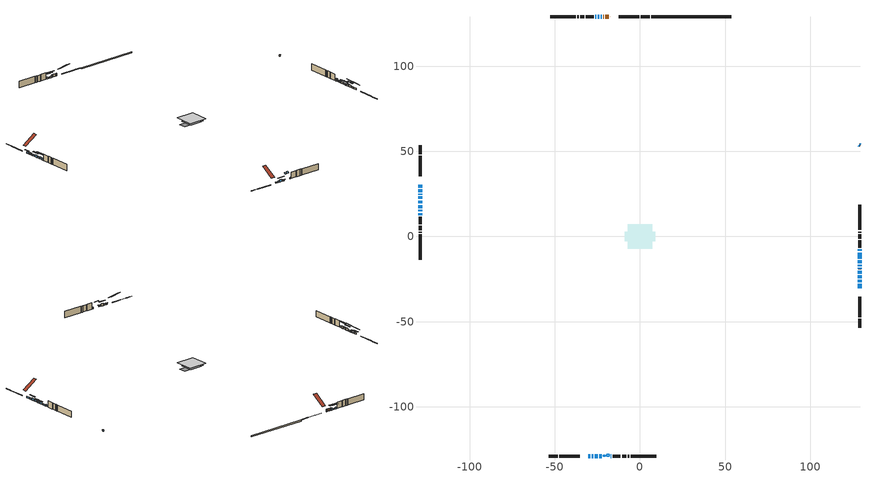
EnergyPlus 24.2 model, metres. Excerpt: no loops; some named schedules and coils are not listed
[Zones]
conditioned space
 floor outside (Floor1 construction): -2.29,-2.29 -2.29,2.29 2.29,2.29 2.29,-2.29 z0.3
 floor adiabatic (Floor2 construction): -5.07,-5.07 -5.07,5.07 5.07,5.07 5.07,-5.07 z0.3
 floor adiabatic (AdiabaticFloorConstruction): -7.28,-7.28 -7.28,7.28 7.28,7.28 7.28,-7.28 z2.74
 floor foundation (Slab1 construction): -8.82,-2.91 -8.82,2.91 8.82,2.91 8.82,-2.91 z-0.61
 wall outside (RimJoist1 construction): 5.64,129.18 0.49,129.18 / -53.51,-129.18 -48.36,-129.18 / -129.18,53.51 -129.18,48.36 / 129.18,-53.51 129.18,-48.36 z0.3:0.6
 wall outside (RimJoist2 construction): -0.44,129.18 -12.54,129.18 / -47.43,-129.18 -35.33,-129.18 / -129.18,47.43 -129.18,35.33 / 129.18,-47.43 129.18,-35.33 z0.3:0.6
 wall outside (AdiabaticWallConstruction 1): -17.35,129.18 -17.42,129.18 / -18.35,129.18 -20.39,129.18 / -21.32,129.18 -21.63,129.18 z0.3:2.33
 wall outside (AdiabaticWallConstruction): 129.18,-30.52 129.18,-27.77 / -28.37,-129.18 -27.45,-129.18 / 129.18,-26.85 129.18,-25.32 / -129.18,23.57 -129.18,22.04 / 129.18,-21.74 129.18,-20.01 / 129.18,-19.08 129.18,-18.47 / -129.18,18.46 -129.18,16.73 / 129.18,-17.55 129.18,-16.63 / 129.18,-8.51 129.18,-7.5 / -25.61,129.18 -26.37,129.18 z0.3:1.52; -30.52,-129.18 -29.3,-129.18 / 129.18,-13 129.18,-9.44 / -17.12,-129.18 -16.81,-129.18 z0.3:0.91; -129.18,30.52 -129.18,28.74 z0.3:1.47; -129.18,27.81 -129.18,26.03 z0.3:0.76; -129.18,25.11 -129.18,24.49 z0.3:1.22; 129.18,-24.39 129.18,-22.67 / -26.53,-129.18 -24.8,-129.18 / -129.18,21.11 -129.18,19.39 / -129.18,15.8 -129.18,14.69 z0.3:2.08; 129.18,53.51 128.68,54.01 / -23.87,-129.18 -22.45,-129.18 z0.3:1.14; -22.55,129.18 -23.14,129.18 / -129.18,13.76 -129.18,12.59 z0.3:1.67; -24.07,129.18 -24.68,129.18 z0.3:1.06; 129.18,-15.7 129.18,-13.92 z0.3:1.77
 wall outside (Wall1 construction): -27.3,129.18 -31.73,129.18 / -15.88,-129.18 -11.45,-129.18 / -129.18,11.66 -129.18,7.23 / 129.18,-6.57 129.18,-2.14 z0.3:5.18
 wall outside (Wall2 construction): -32.65,129.18 -35.15,129.18 / -10.52,-129.18 -8.03,-129.18 / -129.18,6.3 -129.18,3.81 / 129.18,-1.21 129.18,1.28 z0.3:5.18
 wall outside (Wall3 construction): -36.08,129.18 -36.8,129.18 / -7.1,-129.18 -6.38,-129.18 / -129.18,2.88 -129.18,2.16 / 129.18,2.21 129.18,2.93 z0.3:5.18
 wall outside (Wall4 construction): -37.73,129.18 -52.58,129.18 / -5.45,-129.18 9.4,-129.18 / -129.18,1.23 -129.18,-13.62 / 129.18,3.86 129.18,18.71 z0.3:5.18
 wall foundation (FoundationWall1 construction): 53.51,129.18 6.57,129.18 z-0.61:0.3
 window (WindowConstruction 21): 129.18,-30.52 129.18,-27.77 z0.3:1.52
 window (WindowConstruction 6): -30.52,-129.18 -29.3,-129.18 z0.3:0.91
 window (WindowConstruction 7): -129.18,30.52 -129.18,28.74 z0.3:1.47
 window (WindowConstruction 8): -129.18,27.81 -129.18,26.03 z0.3:0.76
 window (WindowConstruction 9): -129.18,25.1 -129.18,24.49 z0.3:1.21
 window (WindowConstruction 22): -28.37,-129.18 -27.45,-129.18 z0.3:1.52
 window (WindowConstruction 23): 129.18,-26.84 129.18,-25.32 z0.3:1.52
 window (WindowConstruction 24): -129.18,23.57 -129.18,22.04 z0.3:1.52
 window (WindowConstruction 10): 129.18,-24.39 129.18,-22.67 z0.3:2.08
 window (WindowConstruction 11): 129.18,-21.74 129.18,-20.01 z0.3:1.52
 window (WindowConstruction 12): 129.18,53.51 128.68,54.01 z0.3:1.14
 window (WindowConstruction 13): -22.56,129.18 -23.14,129.18 z0.3:1.67
 window (WindowConstruction 14): -24.07,129.18 -24.68,129.18 z0.3:1.06
 window (WindowConstruction 15): -26.53,-129.18 -24.8,-129.18 z0.3:2.08
 window (WindowConstruction 16): -23.87,-129.18 -22.45,-129.18 z0.3:1.14
 window (WindowConstruction 17): -129.18,21.11 -129.18,19.39 z0.3:2.08
 window (WindowConstruction): 129.18,-19.08 129.18,-18.47 z0.3:1.52
 window (WindowConstruction 18): -129.18,18.46 -129.18,16.73 z0.3:1.52
 window (WindowConstruction 19): -129.18,15.8 -129.18,14.69 z0.3:2.08
 window (WindowConstruction 20): -129.18,13.76 -129.18,12.59 z0.3:1.67
 window (WindowConstruction 25): 129.18,-17.54 129.18,-16.63 z0.3:1.52
 window (WindowConstruction 1): 129.18,-15.7 129.18,-13.92 z0.3:1.77
 window (WindowConstruction 2): 129.18,-13 129.18,-9.44 z0.3:0.91
 window (WindowConstruction 3): 129.18,-8.51 129.18,-7.5 z0.3:1.52
 window (WindowConstruction 4): -25.61,129.18 -26.37,129.18 z0.3:1.52
 window (WindowConstruction 5): -17.11,-129.18 -16.81,-129.18 z0.3:0.91
 door (Door): -17.35,129.18 -17.42,129.18 z0.3:2.33
 door (Door 1): -18.35,129.18 -20.39,129.18 z0.3:2.33
 door (Door 2): -21.32,129.18 -21.63,129.18 z0.3:2.33
 ceiling adiabatic (AdiabaticFloorConstruction): 7.28,-7.28 7.28,7.28 -7.28,7.28 -7.28,-7.28 z2.74
 roof outside (Roof1 construction): -16.42,129.18,5.18 -16.42,119.35,11.73 -13.47,119.35,11.73 -13.47,129.18,5.18; -31.45,-129.18,5.18 -31.45,-119.35,11.73 -34.4,-119.35,11.73 -34.4,-129.18,5.18; -129.18,31.45,5.18 -119.35,31.45,11.73 -119.35,34.4,11.73 -129.18,34.4,5.18; 129.18,-31.45,5.18 119.35,-31.45,11.73 119.35,-34.4,11.73 129.18,-34.4,5.18
 roof outside (AdiabaticRoofConstruction): -20.46,-129.18,5.18 -20.46,-128.3,5.76 -21.52,-128.3,5.76 -21.52,-129.18,5.18; -18.04,-129.18,5.18 -18.04,-127.94,6.01 -19.54,-127.94,6.01 -19.54,-129.18,5.18
 skylight (SkylightConstruction): -20.47,-129.18,5.18 -20.47,-128.3,5.76 -21.52,-128.3,5.76 -21.52,-129.18,5.18
 skylight (SkylightConstruction 1): -18.04,-129.18,5.18 -18.04,-127.94,6.01 -19.54,-127.94,6.01 -19.54,-129.18,5.18
shading: -29,-129.18 -30.82,-129.18 -30.82,-129.79 -29,-129.79 z1.21; -129.18,27.52 -129.18,31.74 -129.79,31.74 -129.79,27.52 z2.69; -129.18,24.81 -129.18,29.03 -129.79,29.03 -129.79,24.81 z1.98; -129.18,24.2 -129.18,25.4 -129.79,25.4 -129.79,24.2 z1.51; 129.18,-20.84 129.18,-26.22 129.79,-26.22 129.79,-20.84 z3.91; 129.18,-19.71 129.18,-22.04 129.79,-22.04 129.79,-19.71 z1.82; 128.47,54.22 129.39,53.3 129.82,53.73 128.9,54.65 z1.44; -26.19,129.18 -19.5,129.18 -19.5,129.79 -26.19,129.79 z4.72; -27.73,129.18 -21.02,129.18 -21.02,129.79 -27.73,129.79 z4.11; -22.97,-129.18 -28.35,-129.18 -28.35,-129.79 -22.97,-129.79 z3.91; -22.15,-129.18 -24.17,-129.18 -24.17,-129.79 -22.15,-129.79 z1.44; -129.18,17.56 -129.18,22.94 -129.79,22.94 -129.79,17.56 z3.91; 129.18,-17.25 129.18,-20.3 130.09,-20.3 130.09,-17.25 z2.74; -129.18,16.43 -129.18,18.76 -129.79,18.76 -129.79,16.43 z1.82; -129.18,11.64 -129.18,18.85 -129.79,18.85 -129.79,11.64 z5.13; -129.18,9.54 -129.18,16.81 -129.79,16.81 -129.79,9.54 z4.72; 129.18,-13.01 129.18,-16.61 130.09,-16.61 130.09,-13.01 z2.68; 129.18,-9.14 129.18,-13.29 130.09,-13.29 130.09,-9.14 z1.21; 129.18,-7.2 129.18,-8.81 130.09,-8.81 130.09,-7.2 z1.82; -28.81,129.18 -23.17,129.18 -23.17,129.79 -28.81,129.79 z3.96; -16.51,-129.18 -17.41,-129.18 -17.41,-129.79 -16.51,-129.79 z1.21
[Building]
Building 1: Terrain=Suburbs
[Site:Location]
Whistler Nesters_BC: Latitude {deg}=50.13; Longitude {deg}=-122.95; Time Zone {hr}=-8; Elevation {m}=659; Keep Site Location Information=Yes
[Site:GroundTemperature:Shallow]
3.05327, 1.53806, 1.41671, 2.13576, 5.02233, 7.89546, 10.3863, 11.9642, 12.0983, 10.8149, 8.38757, 5.60258
[Site:WaterMainsTemperature]
Calculation Method=Schedule; Temperature Schedule=mains temperature schedule
[Material] Roughness=Rough; Thermal Absorptance=0.9
Name | Thickness {m} | Conductivity {W/m-K} | Density {kg/m3} | Specific Heat {J/kg-K} | Solar Absorptance | Visible Absorptance
asphalt or fiberglass shingles | 0.00635 | 0.162714 | 1121.4 | 1465.45 | 0.4 | 0.4
asphalt or fiberglass shingles 1 | 0.00635 | 0.162714 | 1121.4 | 1465.45 | 0.7 | 0.7
concrete 4.0 in. | 0.1016 | 1.803125 | 2242.8 | 837.4 | 0.7 | 0.7
concrete 8.0 in. | 0.2032 | 1.803125 | 2242.8 | 837.4 | 0.7 | 0.7
door material | 0.04445 | 0.188738 | 512.64 | 1214.23 | 0.7 | 0.7
door material 1 | 0.04445 | 0.0451087 | 512.64 | 1214.23 | 0.7 | 0.7
exterior vertical ins | 0.0508317 | 0.029427 | 32.04 | 1214.23 | 0.7 | 0.7
floor covering | 0.0127 | 9.015625 | 54.468 | 1339.84 | 0.6 | 0.6
floor covering 1 | 0.0127 | 0.0433444 | 54.468 | 1339.84 | 0.6 | 0.6
floor rigid ins; roof rigid ins 1; wall rigid ins 1 | 0.512978 | 0.029427 | 32.04 | 1214.23 | 0.7 | 0.7
floor stud and cavity | 0.0889 | 0.448778 | 50.32683 | 1063.81 | 0.7 | 0.7
floor stud and cavity 1 | 0.0889 | 0.233522 | 50.32683 | 1063.81 | 0.7 | 0.7
floor stud and cavity 2 | 0.1397 | 1.75129 | 37.0049 | 1207.88 | 0.7 | 0.7
furniture material conditioned space 1 | 0.1524 | 0.115458 | 640.8 | 1214.23 | 0.6 | 0.6
gypsum board | 0.0127 | 0.160291 | 801 | 837.4 | 0.6 | 0.6
gypsum board 1 | 0.0127 | 0.160291 | 801 | 837.4 | 0.7 | 0.7
osb sheathing 0.5 in. | 0.0127 | 0.115458 | 512.64 | 1214.23 | 0.7 | 0.7
osb sheathing 0.75 in. | 0.01905 | 0.115458 | 512.64 | 1214.23 | 0.7 | 0.7
osb sheathing 2.0 in. | 0.0508 | 0.115458 | 512.64 | 1214.23 | 0.7 | 0.7
rim joist rigid ins; wall rigid ins | 0.051816 | 0.029427 | 32.04 | 1214.23 | 0.7 | 0.7
rim joist stud and cavity | 0.0508 | 0.0407152 | 125.044 | 1163.47 | 0.6 | 0.6
rim joist stud and cavity 1 | 0.0508 | 0.0405436 | 125.044 | 1163.47 | 0.6 | 0.6
roof rigid ins | 0.103632 | 0.029427 | 32.04 | 1214.23 | 0.7 | 0.7
roof stud and cavity | 0.2032 | 0.310105 | 78.34581 | 1123.46 | 0.7 | 0.7
roof stud and cavity 1 | 0.18415 | 1.78688 | 37.0049 | 1207.88 | 0.6 | 0.6
wall stud and cavity | 0.1397 | 0.19304 | 139.0536 | 1170.24 | 0.7 | 0.7
wall stud and cavity 1 | 0.1397 | 0.221619 | 139.0536 | 1170.24 | 0.7 | 0.7
wall stud and cavity 2 | 0.1397 | 0.203958 | 139.0536 | 1170.24 | 0.7 | 0.7
wall stud and cavity 3 | 0.1397 | 0.163249 | 139.0536 | 1170.24 | 0.7 | 0.7
wall stud and cavity 4 | 0.0889 | 0.380278 | 52.3479 | 1209.89 | 0.7 | 0.7
wall stud and cavity 5 | 0.0889 | 0.391764 | 83.0341 | 1211.67 | 0.7 | 0.7
wood siding | 0.0254 | 0.102417 | 544.68 | 1172.36 | 0.4 | 0.4
wood siding 1; wood siding 2; wood siding 3 | 0.0254 | 0.102417 | 544.68 | 1172.36 | 0.7 | 0.7
[WindowMaterial:SimpleGlazingSystem]
Name | U-Factor {W/m2-K} | Solar Heat Gain Coefficient
SkylightMaterial | 2.53206 | 0.4633
SkylightMaterial 1 | 2.51524 | 0.4955
WindowMaterial | 2.986628 | 0.53
WindowMaterial 1 | 2.90827 | 0.64
WindowMaterial 10 | 2.927009 | 0.66
WindowMaterial 11 | 2.94007 | 0.65
WindowMaterial 12 | 2.98776 | 0.52
WindowMaterial 13 | 2.98776 | 0.53
WindowMaterial 14 | 3.003662 | 0.49
WindowMaterial 15 | 2.97073 | 0.61
WindowMaterial 16 | 2.94291 | 0.59
WindowMaterial 17 | 2.96732 | 0.63
WindowMaterial 18 | 2.96903 | 0.62
WindowMaterial 19 | 2.94802 | 0.67
WindowMaterial 2 | 2.95767 | 0.63
WindowMaterial 20 | 2.96619 | 0.65
WindowMaterial 21 | 2.93382 | 0.68
WindowMaterial 22 | 3.80653 | 0.69
WindowMaterial 3 | 2.929848 | 0.66
WindowMaterial 4 | 2.96562 | 0.56
WindowMaterial 5 | 3.063281 | 0.29
WindowMaterial 6 | 3.01842 | 0.5
WindowMaterial 7 | 2.95597 | 0.6
WindowMaterial 8 | 2.99287 | 0.6
WindowMaterial 9 | 2.97868 | 0.61
[Construction]
AdiabaticFloorConstruction: floor stud and cavity 2, floor rigid ins, osb sheathing 0.75 in., floor covering 1
AdiabaticRoofConstruction: asphalt or fiberglass shingles 1, roof rigid ins 1, osb sheathing 0.75 in., roof stud and cavity 1
AdiabaticWallConstruction: wood siding 2, wall rigid ins 1, wall stud and cavity 4, gypsum board
AdiabaticWallConstruction 1: wood siding 3, wall rigid ins 1, wall stud and cavity 4, gypsum board
Door; Door 1: door material
Door 2: door material 1
Floor1 construction: floor stud and cavity, floor covering
Floor2 construction: floor stud and cavity 1, floor covering
FoundationWall1 construction: concrete 8.0 in., gypsum board 1
furniture construction conditioned space 1: furniture material conditioned space 1
PartitionWallConstruction: gypsum board, wall stud and cavity 5, gypsum board
RimJoist1 construction: wood siding 1, rim joist rigid ins, osb sheathing 2.0 in., rim joist stud and cavity
RimJoist2 construction: wood siding 1, rim joist rigid ins, osb sheathing 2.0 in., rim joist stud and cavity 1
Roof1 construction: asphalt or fiberglass shingles, roof rigid ins, osb sheathing 0.75 in., roof stud and cavity, gypsum board
SkylightConstruction: SkylightMaterial
SkylightConstruction 1: SkylightMaterial 1
Slab1 construction: concrete 4.0 in.
Wall1 construction: wood siding, wall rigid ins, osb sheathing 0.5 in., wall stud and cavity, gypsum board
Wall2 construction: wood siding, wall rigid ins, osb sheathing 0.5 in., wall stud and cavity 1, gypsum board
Wall3 construction: wood siding, wall rigid ins, osb sheathing 0.5 in., wall stud and cavity 2, gypsum board
Wall4 construction: wood siding, wall rigid ins, osb sheathing 0.5 in., wall stud and cavity 3, gypsum board
WindowConstruction: WindowMaterial
WindowConstruction 1: WindowMaterial 1
WindowConstruction 10; WindowConstruction 15: WindowMaterial 10
WindowConstruction 11; WindowConstruction 18: WindowMaterial 11
WindowConstruction 12: WindowMaterial 12
WindowConstruction 13: WindowMaterial 13
WindowConstruction 14: WindowMaterial 14
WindowConstruction 16: WindowMaterial 15
WindowConstruction 17: WindowMaterial 16
WindowConstruction 19: WindowMaterial 17
WindowConstruction 2: WindowMaterial 2
WindowConstruction 20: WindowMaterial 18
WindowConstruction 21: WindowMaterial 19
WindowConstruction 22: WindowMaterial 20
WindowConstruction 23; WindowConstruction 24: WindowMaterial 21
WindowConstruction 25: WindowMaterial 22
WindowConstruction 3: WindowMaterial 3
WindowConstruction 4: WindowMaterial 4
WindowConstruction 5: WindowMaterial 5
WindowConstruction 6: WindowMaterial 6
WindowConstruction 7: WindowMaterial 7
WindowConstruction 8: WindowMaterial 8
WindowConstruction 9: WindowMaterial 9
[Zone]
conditioned space: Multiplier=1; Volume {m3}=766.2; Part of Total Floor Area=Yes
[Space]
conditioned space 1: Zone=conditioned space; Volume {m3}=766.2
[SurfaceProperty:ExposedFoundationPerimeter]
Slab1: Exposed Perimeter Calculation Method=TotalExposedPerimeter; Total Exposed Perimeter {m}=46.939
[InternalMass] Zone or ZoneList=conditioned space; Space or SpaceList=conditioned space 1
Name | Construction | Surface Area {m2}
furniture mass conditioned space 1 | furniture construction conditioned space 1 | 175.4
partition wall mass | PartitionWallConstruction | 335.751
[Lights]
interior lighting: Zone or ZoneList or Space or SpaceList=conditioned space 1; Schedule=interior lighting schedule; Design Level Calculation Method=LightingLevel; Lighting Level {W}=343.2; Return Air Fraction=0; Fraction Radiant=0.6; Fraction Visible=0.2; Fraction Replaceable=1
[People]
occupants: Zone or ZoneList or Space or SpaceList=conditioned space 1; Number of People Schedule=occupants schedule; Number of People Calculation Method=People; Number of People=3; Fraction Radiant=0.314171; Sensible Heat Fraction=0.56303; Activity Level Schedule=occupants activity schedule; Carbon Dioxide Generation Rate {m3/s-W}=0; Enable ASHRAE 55 Comfort Warnings=No; Mean Radiant Temperature Calculation Type=EnclosureAveraged
[ElectricEquipment] Zone or ZoneList or Space or SpaceList=conditioned space 1; Design Level Calculation Method=EquipmentLevel
Name | Schedule | Design Level {W} | Fraction Latent | Fraction Radiant | Fraction Lost
clothes dryer | clothes dryer schedule | 140.772 | 0.015 | 0.081 | 0.85
clothes washer | clothes washer schedule | 32.1985 | 0.03 | 0.162 | 0.7
cooking range | cooking range schedule | 215.147 | 0.08 | 0.432 | 0.2
dishwasher | dishwasher schedule | 66.8632 | 0.3 | 0.18 | 0.4
fridge | fridge schedule | 72.9452 | 0 | 0.6 | 0
mech vent house fan | mech vent house fan schedule | 0 | 0 | 0 | 1
mech vent house fan cfis | mech vent house fan cfis schedule | 0 | 0 | 0 | 0
misc plug loads | misc plug loads schedule | 494.7 | 0.045 | 0.513 | 0.1
whole house fan | Always On Discrete | 0 | 0 | 0 | 1
[OtherEquipment] Zone or ZoneList or Space or SpaceList=conditioned space 1; Design Level Calculation Method=EquipmentLevel
Name | Fuel Type | Schedule | Design Level {W} | Fraction Latent | Fraction Radiant | Fraction Lost
clothes dryer 1 | Electricity | clothes dryer schedule | 0 | 0.015 | 0.081 | 0.85
cooking range 1 | Electricity | cooking range schedule | 0 | 0.08 | 0.432 | 0.2
general water use latent | None | general water use schedule | 62.594 | 1 | 0 | 0
general water use sensible | None | general water use schedule | -61.6891 | 0 | 0.6 | 0
mech vent house fan latent load | None | Always On Discrete | 0 | 1 | 0 | 0
mech vent house fan sensible load | None | Always On Discrete | 0 | 0 | 0 | 0
water heater energy adjustment1 | Electricity | Always On Discrete | 0.01 | 0 | 0 | 1
[ZoneInfiltration:DesignFlowRate] Zone or ZoneList or Space or SpaceList=conditioned space 1; Schedule=Always On Discrete; Design Flow Rate Calculation Method=Flow/Zone; Design Flow Rate {m3/s}=0
infil flow; natural vent flow; whole house fan flow
[ZoneControl:Thermostat]
conditioned space Thermostat: Zone or ZoneList=conditioned space; Control Type Schedule=conditioned space Thermostat Schedule; Control 1=conditioned space temperature setpoint; Temperature Difference Between Cutout And Setpoint {deltaC}=0
[ThermostatSetpoint:DualSetpoint]
conditioned space temperature setpoint: Heating Setpoint Temperature Schedule=heating setpoint; Cooling Setpoint Temperature Schedule=cooling setpoint
[AirLoopHVAC:UnitarySystem] Control Type=Load; Controlling Zone or Thermostat Location=conditioned space; Dehumidification Control Type=None; Availability Schedule=Always On Discrete; Fan Placement=BlowThrough; DX Heating Coil Sizing Ratio=1; Use DOAS DX Cooling Coil=No; Minimum Supply Air Temperature {C}=2; Latent Load Control=SensibleOnlyLoadControl; Cooling Supply Air Flow Rate Method=None; Heating Supply Air Flow Rate Method=SupplyAirFlowRate; Heating Supply Air Flow Rate {m3/s}=0.00141584; No Load Supply Air Flow Rate Method=SupplyAirFlowRate; No Load Supply Air Flow Rate {m3/s}=0; No Load Supply Air Flow Rate Control Set To Low Speed=Yes; Maximum Supply Air Temperature {C}=48.8889; Maximum Outdoor Dry-Bulb Temperature for Supplemental Heater Operation {C}=21; Ancillary On-Cycle Electric Power {W}=0; Ancillary Off-Cycle Electric Power {W}=0
Name | Supply Fan | Supply Air Fan Operating Mode Schedule | Heating Coil
unit heater unitary system | unit heater supply fan | unit heater auto fan schedule | unit heater htg coil
unit heater unitary system 1 | unit heater supply fan 1 | unit heater auto fan schedule 1 | unit heater htg coil 1
[Zone equipment]
conditioned space: electric baseboard, unit heater unitary system, unit heater unitary system 1
[Foundation:Kiva]
Foundation Kiva 1: Initial Indoor Air Temperature {C}=18; Wall Height Above Grade {m}=0.300015; Wall Depth Below Slab {m}=0.2032; Custom Block Material Name 1=exterior vertical ins; Custom Block Depth 1 {m}=0.910011; Custom Block X Position 1 {m}=0.2159; Custom Block Z Position 1 {m}=0
[Foundation:Kiva:Settings]
Soil Conductivity {W/m-K}=0.849921; Soil Density {kg/m3}=1842.3; Soil Specific Heat {J/kg-K}=418.7; Ground Solar Absorptivity=0.9; Ground Thermal Absorptivity=0.9; Ground Surface Roughness {m}=0.03; Far-Field Width {m}=40; Deep-Ground Boundary Condition=ZeroFlux; Deep-Ground Depth {m}=40; Minimum Cell Dimension {m}=0.2; Maximum Cell Growth Coefficient=3; Simulation Timestep=Timestep
[Exterior:Lights]
exterior lighting: Schedule=exterior lighting schedule; Design Level {W}=75.6
[EnergyManagementSystem:Sensor] Output:Variable or Output:Meter Index Key=conditioned space
Name | Output:Variable or Output:Meter
conditioned_space_clg_unmet_s | Zone Cooling Setpoint Not Met Time
conditioned_space_htg_unmet_s | Zone Heating Setpoint Not Met Time
fridge_tin_s; tin_s; tin_s_1 | Zone Mean Air Temperature
tout_s | Zone Outdoor Air Drybulb Temperature
win_s | Zone Air Humidity Ratio
[Schedule:Week:Daily]
interior lighting schedule Week Rule - Jan1-Jan27: interior lighting schedule day, interior lighting schedule day, interior lighting schedule day, interior lighting schedule day, interior lighting schedule day, interior lighting schedule day, interior lighting schedule day, interior lighting schedule default day, interior lighting schedule default day, interior lighting schedule default day, interior lighting schedule default day, interior lighting schedule default day
interior lighting schedule Week Rule - Jan28-Feb3: interior lighting schedule day, interior lighting schedule day, interior lighting schedule day, interior lighting schedule day, interior lighting schedule day 1, interior lighting schedule day 1, interior lighting schedule day 1, interior lighting schedule default day, interior lighting schedule default day, interior lighting schedule default day, interior lighting schedule default day, interior lighting schedule default day
interior lighting schedule Week Rule - Feb4-Feb24: interior lighting schedule day 1, interior lighting schedule day 1, interior lighting schedule day 1, interior lighting schedule day 1, interior lighting schedule day 1, interior lighting schedule day 1, interior lighting schedule day 1, interior lighting schedule default day, interior lighting schedule default day, interior lighting schedule default day, interior lighting schedule default day, interior lighting schedule default day
interior lighting schedule Week Rule - Feb25-Mar3: interior lighting schedule day 1, interior lighting schedule day 1, interior lighting schedule day 1, interior lighting schedule day 1, interior lighting schedule day 2, interior lighting schedule day 2, interior lighting schedule day 2, interior lighting schedule default day, interior lighting schedule default day, interior lighting schedule default day, interior lighting schedule default day, interior lighting schedule default day
interior lighting schedule Week Rule - Mar4-Mar31: interior lighting schedule day 2, interior lighting schedule day 2, interior lighting schedule day 2, interior lighting schedule day 2, interior lighting schedule day 2, interior lighting schedule day 2, interior lighting schedule day 2, interior lighting schedule default day, interior lighting schedule default day, interior lighting schedule default day, interior lighting schedule default day, interior lighting schedule default day
interior lighting schedule Week Rule - Apr1-Apr28: interior lighting schedule day 3, interior lighting schedule day 3, interior lighting schedule day 3, interior lighting schedule day 3, interior lighting schedule day 3, interior lighting schedule day 3, interior lighting schedule day 3, interior lighting schedule default day, interior lighting schedule default day, interior lighting schedule default day, interior lighting schedule default day, interior lighting schedule default day
interior lighting schedule Week Rule - Apr29-May5: interior lighting schedule day 3, interior lighting schedule day 3, interior lighting schedule day 4, interior lighting schedule day 4, interior lighting schedule day 4, interior lighting schedule day 4, interior lighting schedule day 4, interior lighting schedule default day, interior lighting schedule default day, interior lighting schedule default day, interior lighting schedule default day, interior lighting schedule default day
interior lighting schedule Week Rule - May6-May26: interior lighting schedule day 4, interior lighting schedule day 4, interior lighting schedule day 4, interior lighting schedule day 4, interior lighting schedule day 4, interior lighting schedule day 4, interior lighting schedule day 4, interior lighting schedule default day, interior lighting schedule default day, interior lighting schedule default day, interior lighting schedule default day, interior lighting schedule default day
interior lighting schedule Week Rule - May27-Jun2: interior lighting schedule day 4, interior lighting schedule day 4, interior lighting schedule day 4, interior lighting schedule day 4, interior lighting schedule day 4, interior lighting schedule day 5, interior lighting schedule day 5, interior lighting schedule default day, interior lighting schedule default day, interior lighting schedule default day, interior lighting schedule default day, interior lighting schedule default day
interior lighting schedule Week Rule - Jun3-Jun30: interior lighting schedule day 5, interior lighting schedule day 5, interior lighting schedule day 5, interior lighting schedule day 5, interior lighting schedule day 5, interior lighting schedule day 5, interior lighting schedule day 5, interior lighting schedule default day, interior lighting schedule default day, interior lighting schedule default day, interior lighting schedule default day, interior lighting schedule default day
interior lighting schedule Week Rule - Jul1-Jul28: interior lighting schedule day 6, interior lighting schedule day 6, interior lighting schedule day 6, interior lighting schedule day 6, interior lighting schedule day 6, interior lighting schedule day 6, interior lighting schedule day 6, interior lighting schedule default day, interior lighting schedule default day, interior lighting schedule default day, interior lighting schedule default day, interior lighting schedule default day
interior lighting schedule Week Rule - Jul29-Aug4: interior lighting schedule day 6, interior lighting schedule day 6, interior lighting schedule day 6, interior lighting schedule day 7, interior lighting schedule day 7, interior lighting schedule day 7, interior lighting schedule day 7, interior lighting schedule default day, interior lighting schedule default day, interior lighting schedule default day, interior lighting schedule default day, interior lighting schedule default day
interior lighting schedule Week Rule - Aug5-Aug25: interior lighting schedule day 7, interior lighting schedule day 7, interior lighting schedule day 7, interior lighting schedule day 7, interior lighting schedule day 7, interior lighting schedule day 7, interior lighting schedule day 7, interior lighting schedule default day, interior lighting schedule default day, interior lighting schedule default day, interior lighting schedule default day, interior lighting schedule default day
interior lighting schedule Week Rule - Aug26-Sep1: interior lighting schedule day 7, interior lighting schedule day 7, interior lighting schedule day 7, interior lighting schedule day 7, interior lighting schedule day 7, interior lighting schedule day 7, interior lighting schedule day 8, interior lighting schedule default day, interior lighting schedule default day, interior lighting schedule default day, interior lighting schedule default day, interior lighting schedule default day
interior lighting schedule Week Rule - Sep2-Sep29: interior lighting schedule day 8, interior lighting schedule day 8, interior lighting schedule day 8, interior lighting schedule day 8, interior lighting schedule day 8, interior lighting schedule day 8, interior lighting schedule day 8, interior lighting schedule default day, interior lighting schedule default day, interior lighting schedule default day, interior lighting schedule default day, interior lighting schedule default day
interior lighting schedule Week Rule - Sep30-Oct6: interior lighting schedule day 8, interior lighting schedule day 9, interior lighting schedule day 9, interior lighting schedule day 9, interior lighting schedule day 9, interior lighting schedule day 9, interior lighting schedule day 9, interior lighting schedule default day, interior lighting schedule default day, interior lighting schedule default day, interior lighting schedule default day, interior lighting schedule default day
interior lighting schedule Week Rule - Oct7-Oct27: interior lighting schedule day 9, interior lighting schedule day 9, interior lighting schedule day 9, interior lighting schedule day 9, interior lighting schedule day 9, interior lighting schedule day 9, interior lighting schedule day 9, interior lighting schedule default day, interior lighting schedule default day, interior lighting schedule default day, interior lighting schedule default day, interior lighting schedule default day
interior lighting schedule Week Rule - Oct28-Nov3: interior lighting schedule day 9, interior lighting schedule day 9, interior lighting schedule day 9, interior lighting schedule day 9, interior lighting schedule day 10, interior lighting schedule day 10, interior lighting schedule day 10, interior lighting schedule default day, interior lighting schedule default day, interior lighting schedule default day, interior lighting schedule default day, interior lighting schedule default day
interior lighting schedule Week Rule - Nov4-Nov24: interior lighting schedule day 10, interior lighting schedule day 10, interior lighting schedule day 10, interior lighting schedule day 10, interior lighting schedule day 10, interior lighting schedule day 10, interior lighting schedule day 10, interior lighting schedule default day, interior lighting schedule default day, interior lighting schedule default day, interior lighting schedule default day, interior lighting schedule default day
interior lighting schedule Week Rule - Nov25-Dec1: interior lighting schedule day 10, interior lighting schedule day 10, interior lighting schedule day 10, interior lighting schedule day 10, interior lighting schedule day 10, interior lighting schedule day 10, interior lighting schedule day 11, interior lighting schedule default day, interior lighting schedule default day, interior lighting schedule default day, interior lighting schedule default day, interior lighting schedule default day
interior lighting schedule Week Rule - Dec2-Dec31: interior lighting schedule day 11, interior lighting schedule day 11, interior lighting schedule day 11, interior lighting schedule day 11, interior lighting schedule day 11, interior lighting schedule day 11, interior lighting schedule day 11, interior lighting schedule default day, interior lighting schedule default day, interior lighting schedule default day, interior lighting schedule default day, interior lighting schedule default day
occupants schedule Week Rule - Jan1-Dec31: occupants schedule day, occupants schedule day, occupants schedule day, occupants schedule day, occupants schedule day, occupants schedule day, occupants schedule day, occupants schedule default day, occupants schedule default day, occupants schedule default day, occupants schedule default day, occupants schedule default day
clothes dryer schedule Week Rule - Jan1-Dec31: clothes dryer schedule day, clothes dryer schedule day, clothes dryer schedule day, clothes dryer schedule day, clothes dryer schedule day, clothes dryer schedule day, clothes dryer schedule day, clothes dryer schedule default day, clothes dryer schedule default day, clothes dryer schedule default day, clothes dryer schedule default day, clothes dryer schedule default day
clothes washer schedule Week Rule - Jan1-Dec31: clothes washer schedule day, clothes washer schedule day, clothes washer schedule day, clothes washer schedule day, clothes washer schedule day, clothes washer schedule day, clothes washer schedule day, clothes washer schedule default day, clothes washer schedule default day, clothes washer schedule default day, clothes washer schedule default day, clothes washer schedule default day
cooking range schedule Week Rule - Jan1-Dec31: cooking range schedule day, cooking range schedule day, cooking range schedule day, cooking range schedule day, cooking range schedule day, cooking range schedule day, cooking range schedule day, cooking range schedule default day, cooking range schedule default day, cooking range schedule default day, cooking range schedule default day, cooking range schedule default day
dishwasher schedule Week Rule - Jan1-Dec31: dishwasher schedule day, dishwasher schedule day, dishwasher schedule day, dishwasher schedule day, dishwasher schedule day, dishwasher schedule day, dishwasher schedule day, dishwasher schedule default day, dishwasher schedule default day, dishwasher schedule default day, dishwasher schedule default day, dishwasher schedule default day
misc plug loads schedule Week Rule - Jan1-Dec31: misc plug loads schedule day, misc plug loads schedule day, misc plug loads schedule day, misc plug loads schedule day, misc plug loads schedule day, misc plug loads schedule day, misc plug loads schedule day, misc plug loads schedule default day, misc plug loads schedule default day, misc plug loads schedule default day, misc plug loads schedule default day, misc plug loads schedule default day
general water use schedule Week Rule - Jan1-Dec31: general water use schedule day, general water use schedule day, general water use schedule day, general water use schedule day, general water use schedule day, general water use schedule day, general water use schedule day, general water use schedule default day, general water use schedule default day, general water use schedule default day, general water use schedule default day, general water use schedule default day
[Schedule:Year]
interior lighting schedule: interior lighting schedule Week Rule - Jan1-Jan27, 1, 1, 1, 27, interior lighting schedule Week Rule - Jan28-Feb3, 1, 28, 2, 3, interior lighting schedule Week Rule - Feb4-Feb24, 2, 4, 2, 24, interior lighting schedule Week Rule - Feb25-Mar3, 2, 25, 3, 3, interior lighting schedule Week Rule - Mar4-Mar31, 3, 4, 3, 31, interior lighting schedule Week Rule - Apr1-Apr28, 4, 1, 4, 28, interior lighting schedule Week Rule - Apr29-May5, 4, 29, 5, 5, interior lighting schedule Week Rule - May6-May26, 5, 6, 5, 26, interior lighting schedule Week Rule - May27-Jun2, 5, 27, 6, 2, interior lighting schedule Week Rule - Jun3-Jun30, 6, 3, 6, 30, interior lighting schedule Week Rule - Jul1-Jul28, 7, 1, 7, 28, interior lighting schedule Week Rule - Jul29-Aug4, 7, 29, 8, 4, interior lighting schedule Week Rule - Aug5-Aug25, 8, 5, 8, 25, interior lighting schedule Week Rule - Aug26-Sep1, 8, 26, 9, 1, interior lighting schedule Week Rule - Sep2-Sep29, 9, 2, 9, 29, interior lighting schedule Week Rule - Sep30-Oct6, 9, 30, 10, 6, interior lighting schedule Week Rule - Oct7-Oct27, 10, 7, 10, 27, interior lighting schedule Week Rule - Oct28-Nov3, 10, 28, 11, 3, interior lighting schedule Week Rule - Nov4-Nov24, 11, 4, 11, 24, interior lighting schedule Week Rule - Nov25-Dec1, 11, 25, 12, 1, interior lighting schedule Week Rule - Dec2-Dec31, 12, 2, 12, 31
occupants schedule: occupants schedule Week Rule - Jan1-Dec31, 1, 1, 12, 31
clothes dryer schedule: clothes dryer schedule Week Rule - Jan1-Dec31, 1, 1, 12, 31
clothes washer schedule: clothes washer schedule Week Rule - Jan1-Dec31, 1, 1, 12, 31
cooking range schedule: cooking range schedule Week Rule - Jan1-Dec31, 1, 1, 12, 31
dishwasher schedule: dishwasher schedule Week Rule - Jan1-Dec31, 1, 1, 12, 31
misc plug loads schedule: misc plug loads schedule Week Rule - Jan1-Dec31, 1, 1, 12, 31
general water use schedule: general water use schedule Week Rule - Jan1-Dec31, 1, 1, 12, 31
exterior lighting schedule: exterior lighting schedule Week Rule - Jan1-Jan27, 1, 1, 1, 27, exterior lighting schedule Week Rule - Jan28-Feb3, 1, 28, 2, 3, exterior lighting schedule Week Rule - Feb4-Feb24, 2, 4, 2, 24, exterior lighting schedule Week Rule - Feb25-Mar3, 2, 25, 3, 3, exterior lighting schedule Week Rule - Mar4-Mar31, 3, 4, 3, 31, exterior lighting schedule Week Rule - Apr1-Apr28, 4, 1, 4, 28, exterior lighting schedule Week Rule - Apr29-May5, 4, 29, 5, 5, exterior lighting schedule Week Rule - May6-May26, 5, 6, 5, 26, exterior lighting schedule Week Rule - May27-Jun2, 5, 27, 6, 2, exterior lighting schedule Week Rule - Jun3-Jun30, 6, 3, 6, 30, exterior lighting schedule Week Rule - Jul1-Jul28, 7, 1, 7, 28, exterior lighting schedule Week Rule - Jul29-Aug4, 7, 29, 8, 4, exterior lighting schedule Week Rule - Aug5-Aug25, 8, 5, 8, 25, exterior lighting schedule Week Rule - Aug26-Sep1, 8, 26, 9, 1, exterior lighting schedule Week Rule - Sep2-Sep29, 9, 2, 9, 29, exterior lighting schedule Week Rule - Sep30-Oct6, 9, 30, 10, 6, exterior lighting schedule Week Rule - Oct7-Oct27, 10, 7, 10, 27, exterior lighting schedule Week Rule - Oct28-Nov3, 10, 28, 11, 3, exterior lighting schedule Week Rule - Nov4-Nov24, 11, 4, 11, 24, exterior lighting schedule Week Rule - Nov25-Dec1, 11, 25, 12, 1, exterior lighting schedule Week Rule - Dec2-Dec31, 12, 2, 12, 31
[Schedule:Constant]
Name | Hourly Value
occupants activity schedule | 117.228
fridge schedule; unit heater auto fan schedule; unit heater auto fan schedule 1 | 0
mech vent house fan schedule; mech vent house fan cfis schedule; Always On Discrete | 1
[Schedule:Compact]
conditioned space Thermostat Schedule: Through: 12/31, For: AllDays, Until: 24:00, 4
mains temperature schedule: Through: 01/01, For: AllDays, Until: 24:00, 7.30333, Through: 01/02, For: AllDays, Until: 24:00, 7.25278, Through: 01/03, For: AllDays, Until: 24:00, 7.20333, Through: 01/04, For: AllDays, Until: 24:00, 7.15444, Through: 01/05, For: AllDays, Until: 24:00, 7.10611, Through: 01/06, For: AllDays, Until: 24:00, 7.05889, Through: 01/07, For: AllDays, Until: 24:00, 7.01278, Through: 01/08, For: AllDays, Until: 24:00, 6.96722, Through: 01/09, For: AllDays, Until: 24:00, 6.92278, Through: 01/10, For: AllDays, Until: 24:00, 6.87889, Through: 01/11, For: AllDays, Until: 24:00, 6.83611, Through: 01/12, For: AllDays, Until: 24:00, 6.79389, Through: 01/13, For: AllDays, Until: 24:00, 6.75278, Through: 01/14, For: AllDays, Until: 24:00, 6.71278, Through: 01/15, For: AllDays, Until: 24:00, 6.67389, Through: 01/16, For: AllDays, Until: 24:00, 6.63556, Through: 01/17, For: AllDays, Until: 24:00, 6.59833, Through: 01/18, For: AllDays, Until: 24:00, 6.56222, Through: 01/19, For: AllDays, Until: 24:00, 6.52722, Through: 01/20, For: AllDays, Until: 24:00, 6.49278, Through: 01/21, For: AllDays, Until: 24:00, 6.46, Through: 01/22, For: AllDays, Until: 24:00, 6.42778, Through: 01/23, For: AllDays, Until: 24:00, 6.39667, Through: 01/24, For: AllDays, Until: 24:00, 6.36667, Through: 01/25, For: AllDays, Until: 24:00, 6.33722, Through: 01/26, For: AllDays, Until: 24:00, 6.30944, Through: 01/27, For: AllDays, Until: 24:00, 6.28278, Through: 01/28, For: AllDays, Until: 24:00, 6.25667, Through: 01/29, For: AllDays, Until: 24:00, 6.23222, Through: 01/30, For: AllDays, Until: 24:00, 6.20833, Through: 01/31, For: AllDays, Until: 24:00, 6.18611, Through: 02/01, For: AllDays, Until: 24:00, 6.16444, Through: 02/02, For: AllDays, Until: 24:00, 6.14389, Through: 02/03, For: AllDays, Until: 24:00, 6.125, Through: 02/04, For: AllDays, Until: 24:00, 6.10667, Through: 02/05, For: AllDays, Until: 24:00, 6.09, Through: 02/06, For: AllDays, Until: 24:00, 6.07389, Through: 02/07, For: AllDays, Until: 24:00, 6.05944, Through: 02/08, For: AllDays, Until: 24:00, 6.04611, Through: 02/09, For: AllDays, Until: 24:00, 6.03333, Through: 02/10, For: AllDays, Until: 24:00, 6.02222, Through: 02/11, For: AllDays, Until: 24:00, 6.01222, Through: 02/12, For: AllDays, Until: 24:00, 6.00333, Through: 02/13, For: AllDays, Until: 24:00, 5.99556, Through: 02/14, For: AllDays, Until: 24:00, 5.98889, Through: 02/15, For: AllDays, Until: 24:00, 5.98389, Through: 02/16, For: AllDays, Until: 24:00, 5.97944, Through: 02/17, For: AllDays, Until: 24:00, 5.97611, Through: 02/18, For: AllDays, Until: 24:00, 5.97444, Through: 02/19, For: AllDays, Until: 24:00, 5.97389, Through: 02/20, For: AllDays, Until: 24:00, 5.97389, Through: 02/21, For: AllDays, Until: 24:00, 5.97556, Through: 02/22, For: AllDays, Until: 24:00, 5.97833, Through: 02/23, For: AllDays, Until: 24:00, 5.98222, Through: 02/24, For: AllDays, Until: 24:00, 5.98722, Through: 02/25, For: AllDays, Until: 24:00, 5.99389, Through: 02/26, For: AllDays, Until: 24:00, 6.00111, Through: 02/27, For: AllDays, Until: 24:00, 6.00944, Through: 02/28, For: AllDays, Until: 24:00, 6.01944, Through: 03/01, For: AllDays, Until: 24:00, 6.03056, Through: 03/02, For: AllDays, Until: 24:00, 6.04222, Through: 03/03, For: AllDays, Until: 24:00, 6.05556, Through: 03/04, For: AllDays, Until: 24:00, 6.07, Through: 03/05, For: AllDays, Until: 24:00, 6.08556, Through: 03/06, For: AllDays, Until: 24:00, 6.10222, Through: 03/07, For: AllDays, Until: 24:00, 6.12, Through: 03/08, For: AllDays, Until: 24:00, 6.13889, Through: 03/09, For: AllDays, Until: 24:00, 6.15889, Through: 03/10, For: AllDays, Until: 24:00, 6.18, Through: 03/11, For: AllDays, Until: 24:00, 6.20222, Through: 03/12, For: AllDays, Until: 24:00, 6.22556, Through: 03/13, For: AllDays, Until: 24:00, 6.25, Through: 03/14, For: AllDays, Until: 24:00, 6.275, Through: 03/15, For: AllDays, Until: 24:00, 6.30167, Through: 03/16, For: AllDays, Until: 24:00, 6.32944, Through: 03/17, For: AllDays, Until: 24:00, 6.35833, Through: 03/18, For: AllDays, Until: 24:00, 6.38778, Through: 03/19, For: AllDays, Until: 24:00, 6.41889, Through: 03/20, For: AllDays, Until: 24:00, 6.45056, Through: 03/21, For: AllDays, Until: 24:00, 6.48333, Through: 03/22, For: AllDays, Until: 24:00, 6.51722, Through: 03/23, For: AllDays, Until: 24:00, 6.55222, Through: 03/24, For: AllDays, Until: 24:00, 6.58833, Through: 03/25, For: AllDays, Until: 24:00, 6.625, Through: 03/26, For: AllDays, Until: 24:00, 6.66278, Through: 03/27, For: AllDays, Until: 24:00, 6.70167, Through: 03/28, For: AllDays, Until: 24:00, 6.74167, Through: 03/29, For: AllDays, Until: 24:00, 6.78222, Through: 03/30, For: AllDays, Until: 24:00, 6.82389, Through: 03/31, For: AllDays, Until: 24:00, 6.86667, Through: 04/01, For: AllDays, Until: 24:00, 6.91, Through: 04/02, For: AllDays, Until: 24:00, 6.95444, Through: 04/03, For: AllDays, Until: 24:00, 7, Through: 04/04, For: AllDays, Until: 24:00, 7.04611, Through: 04/05, For: AllDays, Until: 24:00, 7.09278, Through: 04/06, For: AllDays, Until: 24:00, 7.14056, Through: 04/07, For: AllDays, Until: 24:00, 7.18944, Through: 04/08, For: AllDays, Until: 24:00, 7.23889, Through: 04/09, For: AllDays, Until: 24:00, 7.28889, Through: 04/10, For: AllDays, Until: 24:00, 7.34, Through: 04/11, For: AllDays, Until: 24:00, 7.39167, Through: 04/12, For: AllDays, Until: 24:00, 7.44444, Through: 04/13, For: AllDays, Until: 24:00, 7.49778, Through: 04/14, For: AllDays, Until: 24:00, 7.55167, Through: 04/15, For: AllDays, Until: 24:00, 7.60611, Through: 04/16, For: AllDays, Until: 24:00, 7.66167, Through: 04/17, For: AllDays, Until: 24:00, 7.71778, Through: 04/18, For: AllDays, Until: 24:00, 7.77444, Through: 04/19, For: AllDays, Until: 24:00, 7.83167, Through: 04/20, For: AllDays, Until: 24:00, 7.88944, Through: 04/21, For: AllDays, Until: 24:00, 7.94833, Through: 04/22, For: AllDays, Until: 24:00, 8.00722, Through: 04/23, For: AllDays, Until: 24:00, 8.06722, Through: 04/24, For: AllDays, Until: 24:00, 8.12722, Through: 04/25, For: AllDays, Until: 24:00, 8.18833, Through: 04/26, For: AllDays, Until: 24:00, 8.24944, Through: 04/27, For: AllDays, Until: 24:00, 8.31111, Through: 04/28, For: AllDays, Until: 24:00, 8.37333, Through: 04/29, For: AllDays, Until: 24:00, 8.43611, Through: 04/30, For: AllDays, Until: 24:00, 8.49944, Through: 05/01, For: AllDays, Until: 24:00, 8.56278, Through: 05/02, For: AllDays, Until: 24:00, 8.62722, Through: 05/03, For: AllDays, Until: 24:00, 8.69111, Through: 05/04, For: AllDays, Until: 24:00, 8.75611, Through: 05/05, For: AllDays, Until: 24:00, 8.82111, Through: 05/06, For: AllDays, Until: 24:00, 8.88667, Through: 05/07, For: AllDays, Until: 24:00, 8.95222, Through: 05/08, For: AllDays, Until: 24:00, 9.01833, Through: 05/09, For: AllDays, Until: 24:00, 9.08444, Through: 05/10, For: AllDays, Until: 24:00, 9.15111, Through: 05/11, For: AllDays, Until: 24:00, 9.21778, Through: 05/12, For: AllDays, Until: 24:00, 9.285, Through: 05/13, For: AllDays, Until: 24:00, 9.35222, Through: 05/14, For: AllDays, Until: 24:00, 9.41944, Through: 05/15, For: AllDays, Until: 24:00, 9.48667, Through: 05/16, For: AllDays, Until: 24:00, 9.55444, Through: 05/17, For: AllDays, Until: 24:00, 9.62222, Through: 05/18, For: AllDays, Until: 24:00, 9.69, Through: 05/19, For: AllDays, Until: 24:00, 9.75778, Through: 05/20, For: AllDays, Until: 24:00, 9.82556, Through: 05/21, For: AllDays, Until: 24:00, 9.89333, Through: 05/22, For: AllDays, Until: 24:00, 9.96167, Through: 05/23, For: AllDays, Until: 24:00, 10.0294, Through: 05/24, For: AllDays, Until: 24:00, 10.0972, Through: 05/25, For: AllDays, Until: 24:00, 10.165, Through: 05/26, For: AllDays, Until: 24:00, 10.2328, Through: 05/27, For: AllDays, Until: 24:00, 10.3006, Through: 05/28, For: AllDays, Until: 24:00, 10.3683, Through: 05/29, For: AllDays, Until: 24:00, 10.4356, Through: 05/30, For: AllDays, Until: 24:00, 10.5028, Through: 05/31, For: AllDays, Until: 24:00, 10.57, Through: 06/01, For: AllDays, Until: 24:00, 10.6372, Through: 06/02, For: AllDays, Until: 24:00, 10.7039, Through: 06/03, For: AllDays, Until: 24:00, 10.77, Through: 06/04, For: AllDays, Until: 24:00, 10.8367, Through: 06/05, For: AllDays, Until: 24:00, 10.9022, Through: 06/06, For: AllDays, Until: 24:00, 10.9683, Through: 06/07, For: AllDays, Until: 24:00, 11.0333, Through: 06/08, For: AllDays, Until: 24:00, 11.0983, Through: 06/09, For: AllDays, Until: 24:00, 11.1633, Through: 06/10, For: AllDays, Until: 24:00, 11.2272, Through: 06/11, For: AllDays, Until: 24:00, 11.2917, Through: 06/12, For: AllDays, Until: 24:00, 11.355, Through: 06/13, For: AllDays, Until: 24:00, 11.4178, Through: 06/14, For: AllDays, Until: 24:00, 11.4806, Through: 06/15, For: AllDays, Until: 24:00, 11.5428, Through: 06/16, For: AllDays, Until: 24:00, 11.6044, Through: 06/17, For: AllDays, Until: 24:00, 11.6656, Through: 06/18, For: AllDays, Until: 24:00, 11.7267, Through: 06/19, For: AllDays, Until: 24:00, 11.7867, Through: 06/20, For: AllDays, Until: 24:00, 11.8461, Through: 06/21, For: AllDays, Until: 24:00, 11.9056, Through: 06/22, For: AllDays, Until: 24:00, 11.9639, Through: 06/23, For: AllDays, Until: 24:00, 12.0217, Through: 06/24, For: AllDays, Until: 24:00, 12.0789, Through: 06/25, For: AllDays, Until: 24:00, 12.1356, Through: 06/26, For: AllDays, Until: 24:00, 12.1911, Through: 06/27, For: AllDays, Until: 24:00, 12.2467, Through: 06/28, For: AllDays, Until: 24:00, 12.3011, Through: 06/29, For: AllDays, Until: 24:00, 12.355, Through: 06/30, For: AllDays, Until: 24:00, 12.4083, Through: 07/01, For: AllDays, Until: 24:00, 12.4606, Through: 07/02, For: AllDays, Until: 24:00, 12.5122, Through: 07/03, For: AllDays, Until: 24:00, 12.5633, Through: 07/04, For: AllDays, Until: 24:00, 12.6133, Through: 07/05, For: AllDays, Until: 24:00, 12.6628, Through: 07/06, For: AllDays, Until: 24:00, 12.7111, Through: 07/07, For: AllDays, Until: 24:00, 12.7589, Through: 07/08, For: AllDays, Until: 24:00, 12.8056, Through: 07/09, For: AllDays, Until: 24:00, 12.8517, Through: 07/10, For: AllDays, Until: 24:00, 12.8967, Through: 07/11, For: AllDays, Until: 24:00, 12.9411, Through: 07/12, For: AllDays, Until: 24:00, 12.9844, Through: 07/13, For: AllDays, Until: 24:00, 13.0267, Through: 07/14, For: AllDays, Until: 24:00, 13.0683, Through: 07/15, For: AllDays, Until: 24:00, 13.1089, Through: 07/16, For: AllDays, Until: 24:00, 13.1483, Through: 07/17, For: AllDays, Until: 24:00, 13.1872, Through: 07/18, For: AllDays, Until: 24:00, 13.225, Through: 07/19, For: AllDays, Until: 24:00, 13.2617, Through: 07/20, For: AllDays, Until: 24:00, 13.2972, Through: 07/21, For: AllDays, Until: 24:00, 13.3322, Through: 07/22, For: AllDays, Until: 24:00, 13.3661, Through: 07/23, For: AllDays, Until: 24:00, 13.3983, Through: 07/24, For: AllDays, Until: 24:00, 13.4306, Through: 07/25, For: AllDays, Until: 24:00, 13.4611, Through: 07/26, For: AllDays, Until: 24:00, 13.4906, Through: 07/27, For: AllDays, Until: 24:00, 13.5189, Through: 07/28, For: AllDays, Until: 24:00, 13.5467, Through: 07/29, For: AllDays, Until: 24:00, 13.5728, Through: 07/30, For: AllDays, Until: 24:00, 13.5983, Through: 07/31, For: AllDays, Until: 24:00, 13.6228, Through: 08/01, For: AllDays, Until: 24:00, 13.6456, Through: 08/02, For: AllDays, Until: 24:00, 13.6678, Through: 08/03, For: AllDays, Until: 24:00, 13.6889, Through: 08/04, For: AllDays, Until: 24:00, 13.7083, Through: 08/05, For: AllDays, Until: 24:00, 13.7272, Through: 08/06, For: AllDays, Until: 24:00, 13.745, Through: 08/07, For: AllDays, Until: 24:00, 13.7611, Through: 08/08, For: AllDays, Until: 24:00, 13.7767, Through: 08/09, For: AllDays, Until: 24:00, 13.7906, Through: 08/10, For: AllDays, Until: 24:00, 13.8039, Through: 08/11, For: AllDays, Until: 24:00, 13.8156, Through: 08/12, For: AllDays, Until: 24:00, 13.8261, Through: 08/13, For: AllDays, Until: 24:00, 13.8356, Through: 08/14, For: AllDays, Until: 24:00, 13.8439, Through: 08/15, For: AllDays, Until: 24:00, 13.8511, Through: 08/16, For: AllDays, Until: 24:00, 13.8572, Through: 08/17, For: AllDays, Until: 24:00, 13.8622, Through: 08/18, For: AllDays, Until: 24:00, 13.8661, Through: 08/19, For: AllDays, Until: 24:00, 13.8689, Through: 08/20, For: AllDays, Until: 24:00, 13.87, Through: 08/21, For: AllDays, Until: 24:00, 13.8706, Through: 08/22, For: AllDays, Until: 24:00, 13.8694, Through: 08/23, For: AllDays, Until: 24:00, 13.8672, Through: 08/24, For: AllDays, Until: 24:00, 13.8639, Through: 08/25, For: AllDays, Until: 24:00, 13.8594, Through: 08/26, For: AllDays, Until: 24:00, 13.8539, Through: 08/27, For: AllDays, Until: 24:00, 13.8472, Through: 08/28, For: AllDays, Until: 24:00, 13.8394, Through: 08/29, For: AllDays, Until: 24:00, 13.83, Through: 08/30, For: AllDays, Until: 24:00, 13.82, Through: 08/31, For: AllDays, Until: 24:00, 13.8083, Through: 09/01, For: AllDays, Until: 24:00, 13.7961, Through: 09/02, For: AllDays, Until: 24:00, 13.7822, Through: 09/03, For: AllDays, Until: 24:00, 13.7672, Through: 09/04, For: AllDays, Until: 24:00, 13.7511, Through: 09/05, For: AllDays, Until: 24:00, 13.7344, Through: 09/06, For: AllDays, Until: 24:00, 13.7161, Through: 09/07, For: AllDays, Until: 24:00, 13.6967, Through: 09/08, For: AllDays, Until: 24:00, 13.6761, Through: 09/09, For: AllDays, Until: 24:00, 13.6544, Through: 09/10, For: AllDays, Until: 24:00, 13.6317, Through: 09/11, For: AllDays, Until: 24:00, 13.6078, Through: 09/12, For: AllDays, Until: 24:00, 13.5828, Through: 09/13, For: AllDays, Until: 24:00, 13.5572, Through: 09/14, For: AllDays, Until: 24:00, 13.53, Through: 09/15, For: AllDays, Until: 24:00, 13.5017, Through: 09/16, For: AllDays, Until: 24:00, 13.4728, Through: 09/17, For: AllDays, Until: 24:00, 13.4422, Through: 09/18, For: AllDays, Until: 24:00, 13.4111, Through: 09/19, For: AllDays, Until: 24:00, 13.3789, Through: 09/20, For: AllDays, Until: 24:00, 13.3456, Through: 09/21, For: AllDays, Until: 24:00, 13.3111, Through: 09/22, For: AllDays, Until: 24:00, 13.2756, Through: 09/23, For: AllDays, Until: 24:00, 13.2394, Through: 09/24, For: AllDays, Until: 24:00, 13.2022, Through: 09/25, For: AllDays, Until: 24:00, 13.1639, Through: 09/26, For: AllDays, Until: 24:00, 13.1244, Through: 09/27, For: AllDays, Until: 24:00, 13.0844, Through: 09/28, For: AllDays, Until: 24:00, 13.0433, Through: 09/29, For: AllDays, Until: 24:00, 13.0011, Through: 09/30, For: AllDays, Until: 24:00, 12.9583, Through: 10/01, For: AllDays, Until: 24:00, 12.9144, Through: 10/02, For: AllDays, Until: 24:00, 12.8694, Through: 10/03, For: AllDays, Until: 24:00, 12.8239, Through: 10/04, For: AllDays, Until: 24:00, 12.7772, Through: 10/05, For: AllDays, Until: 24:00, 12.73, Through: 10/06, For: AllDays, Until: 24:00, 12.6817, Through: 10/07, For: AllDays, Until: 24:00, 12.6328, Through: 10/08, For: AllDays, Until: 24:00, 12.5828, Through: 10/09, For: AllDays, Until: 24:00, 12.5322, Through: 10/10, For: AllDays, Until: 24:00, 12.4811, Through: 10/11, For: AllDays, Until: 24:00, 12.4289, Through: 10/12, For: AllDays, Until: 24:00, 12.3761, Through: 10/13, For: AllDays, Until: 24:00, 12.3222, Through: 10/14, For: AllDays, Until: 24:00, 12.2683, Through: 10/15, For: AllDays, Until: 24:00, 12.2133, Through: 10/16, For: AllDays, Until: 24:00, 12.1572, Through: 10/17, For: AllDays, Until: 24:00, 12.1011, Through: 10/18, For: AllDays, Until: 24:00, 12.0439, Through: 10/19, For: AllDays, Until: 24:00, 11.9867, Through: 10/20, For: AllDays, Until: 24:00, 11.9283, Through: 10/21, For: AllDays, Until: 24:00, 11.8694, Through: 10/22, For: AllDays, Until: 24:00, 11.81, Through: 10/23, For: AllDays, Until: 24:00, 11.75, Through: 10/24, For: AllDays, Until: 24:00, 11.6894, Through: 10/25, For: AllDays, Until: 24:00, 11.6289, Through: 10/26, For: AllDays, Until: 24:00, 11.5672, Through: 10/27, For: AllDays, Until: 24:00, 11.505, Through: 10/28, For: AllDays, Until: 24:00, 11.4428, Through: 10/29, For: AllDays, Until: 24:00, 11.38, Through: 10/30, For: AllDays, Until: 24:00, 11.3161, Through: 10/31, For: AllDays, Until: 24:00, 11.2528, Through: 11/01, For: AllDays, Until: 24:00, 11.1883, Through: 11/02, For: AllDays, Until: 24:00, 11.1239, Through: 11/03, For: AllDays, Until: 24:00, 11.0589, Through: 11/04, For: AllDays, Until: 24:00, 10.9939, Through: 11/05, For: AllDays, Until: 24:00, 10.9283, Through: 11/06, For: AllDays, Until: 24:00, 10.8622, Through: 11/07, For: AllDays, Until: 24:00, 10.7961, Through: 11/08, For: AllDays, Until: 24:00, 10.73, Through: 11/09, For: AllDays, Until: 24:00, 10.6633, Through: 11/10, For: AllDays, Until: 24:00, 10.5961, Through: 11/11, For: AllDays, Until: 24:00, 10.5294, Through: 11/12, For: AllDays, Until: 24:00, 10.4622, Through: 11/13, For: AllDays, Until: 24:00, 10.3944, Through: 11/14, For: AllDays, Until: 24:00, 10.3272, Through: 11/15, For: AllDays, Until: 24:00, 10.2594, Through: 11/16, For: AllDays, Until: 24:00, 10.1917, Through: 11/17, For: AllDays, Until: 24:00, 10.1239, Through: 11/18, For: AllDays, Until: 24:00, 10.0561, Through: 11/19, For: AllDays, Until: 24:00, 9.98833, Through: 11/20, For: AllDays, Until: 24:00, 9.92, Through: 11/21, For: AllDays, Until: 24:00, 9.85222, Through: 11/22, For: AllDays, Until: 24:00, 9.78444, Through: 11/23, For: AllDays, Until: 24:00, 9.71667, Through: 11/24, For: AllDays, Until: 24:00, 9.64889, Through: 11/25, For: AllDays, Until: 24:00, 9.58111, Through: 11/26, For: AllDays, Until: 24:00, 9.51333, Through: 11/27, For: AllDays, Until: 24:00, 9.44556, Through: 11/28, For: AllDays, Until: 24:00, 9.37833, Through: 11/29, For: AllDays, Until: 24:00, 9.31111, Through: 11/30, For: AllDays, Until: 24:00, 9.24389, Through: 12/01, For: AllDays, Until: 24:00, 9.17722, Through: 12/02, For: AllDays, Until: 24:00, 9.11056, Through: 12/03, For: AllDays, Until: 24:00, 9.04444, Through: 12/04, For: AllDays, Until: 24:00, 8.97833, Through: 12/05, For: AllDays, Until: 24:00, 8.91222, Through: 12/06, For: AllDays, Until: 24:00, 8.84667, Through: 12/07, For: AllDays, Until: 24:00, 8.78167, Through: 12/08, For: AllDays, Until: 24:00, 8.71667, Through: 12/09, For: AllDays, Until: 24:00, 8.65222, Through: 12/10, For: AllDays, Until: 24:00, 8.58833, Through: 12/11, For: AllDays, Until: 24:00, 8.52444, Through: 12/12, For: AllDays, Until: 24:00, 8.46111, Through: 12/13, For: AllDays, Until: 24:00, 8.39833, Through: 12/14, For: AllDays, Until: 24:00, 8.33556, Through: 12/15, For: AllDays, Until: 24:00, 8.27389, Through: 12/16, For: AllDays, Until: 24:00, 8.21222, Through: 12/17, For: AllDays, Until: 24:00, 8.15111, Through: 12/18, For: AllDays, Until: 24:00, 8.09056, Through: 12/19, For: AllDays, Until: 24:00, 8.03056, Through: 12/20, For: AllDays, Until: 24:00, 7.97167, Through: 12/21, For: AllDays, Until: 24:00, 7.91278, Through: 12/22, For: AllDays, Until: 24:00, 7.85444, Through: 12/23, For: AllDays, Until: 24:00, 7.79667, Through: 12/24, For: AllDays, Until: 24:00, 7.74, Through: 12/25, For: AllDays, Until: 24:00, 7.68333, Through: 12/26, For: AllDays, Until: 24:00, 7.62778, Through: 12/27, For: AllDays, Until: 24:00, 7.57278, Through: 12/28, For: AllDays, Until: 24:00, 7.51889, Through: 12/29, For: AllDays, Until: 24:00, 7.465, Through: 12/30, For: AllDays, Until: 24:00, 7.41222, Through: 12/31, For: AllDays, Until: 24:00, 7.36056
